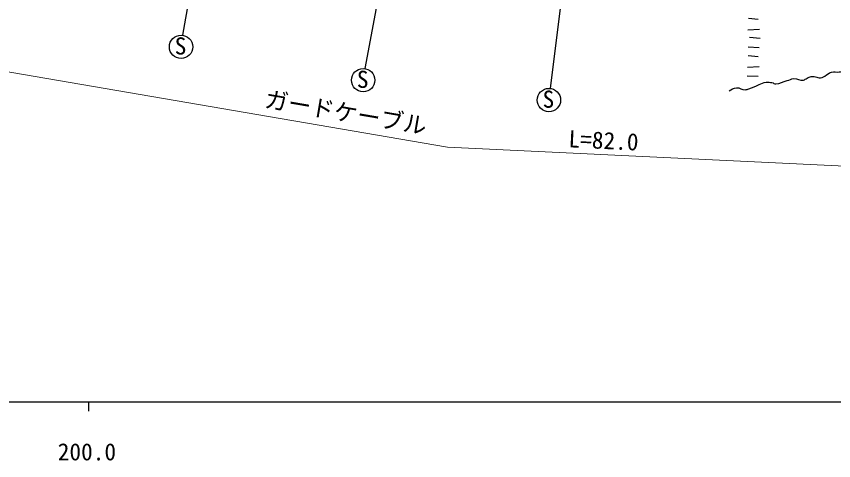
# Model space of a CAD drawing. Units: millimetres, scale not verified. Extents: x 40000 to 680000, y 20000 to 380000.
# Drawn here: x 260301 to 347679, y 198715 to 246234 of the extents above; entities that cross this region are included whole.
import ezdxf
from ezdxf.enums import TextEntityAlignment as Align

# ---------------------------------------------------------------- set-up
doc = ezdxf.new("R2010")
doc.units = ezdxf.units.MM
doc.header["$LTSCALE"] = 1000
for name, color, linetype, lineweight in [('M-BGD', 7, 'Continuous', 25), ('M-STR-HTXT', 7, 'Continuous', 13), ('M-TTL-BAND', 7, 'Continuous', 25)]:
    doc.layers.add(name, color=color, linetype=linetype, lineweight=lineweight)
doc.styles.add('ＭＳ ゴシック', font='')
doc.styles.get('ＭＳ ゴシック').set_extended_font_data('MS Gothic')

msp = doc.modelspace()

# ---------------------------------------------------------------- linework, layer by layer
at = {"layer": 'M-BGD'}
for p, q in [((278096, 244210), (282649, 269995)), ((297576, 240640), (302652, 267175)), ((317421, 238517), (320614, 264524)), ((339623, 245900), (338558, 246005)), ((339737, 244826), (338509, 244756)), ((339806, 243871), (338671, 243976)), ((339712, 242865), (338554, 242946)), ((339595, 241917), (338531, 242022)), ((339710, 240843), (338481, 240773)), ((339606, 239813), (338444, 239852))]:
    msp.add_line(p, q, dxfattribs=at)
for centre in [(277908, 242974), (297384, 239405), (317237, 237281)]:
    msp.add_circle(centre, 1250, dxfattribs=at)
msp.add_open_spline([(336493, 238260), (336792, 238457), (336959, 238559), (337297, 238596), (337664, 238635), (337849, 238366), (338217, 238385), (338376, 238393), (338465, 238419), (338615, 238471), (339055, 238623), (339281, 238762), (339715, 238931), (340001, 239042), (340151, 239163), (340456, 239188), (340700, 239209), (340839, 239181), (341081, 239142), (341253, 239113), (341336, 239006), (341510, 239017), (341993, 239048), (342239, 239216), (342703, 239356), (342983, 239441), (343128, 239536), (343417, 239579), (343821, 239638), (344049, 239313), (344447, 239403), (344617, 239441), (344676, 239550), (344833, 239625), (345006, 239708), (345102, 239766), (345290, 239801), (345732, 239883), (346008, 239544), (346436, 239684), (346565, 239726), (346623, 239781), (346741, 239848), (347013, 240003), (347129, 240174), (347431, 240257), (347749, 240345), (347948, 240243), (348274, 240292), (348487, 240325), (348615, 240332), (348812, 240421), (349099, 240550), (349196, 240745), (349491, 240854), (349777, 240960), (349958, 241003), (350263, 240983), (350422, 240972), (350478, 240812), (350637, 240819), (351017, 240836), (351235, 240915), (351574, 241088), (351762, 241184), (351826, 241326), (352030, 241381), (352334, 241463), (352512, 241274), (352826, 241252), (353136, 241230), (353320, 241187), (353621, 241264), (353843, 241320), (353921, 241455), (354113, 241580), (354218, 241648), (354267, 241706), (354382, 241755), (354824, 241944), (355131, 241798), (355611, 241825), (355853, 241839), (356002, 241779), (356231, 241860), (356588, 241987), (356707, 242246), (357074, 242340), (357380, 242419), (357565, 242292), (357881, 242282), (358174, 242272), (358344, 242232), (358632, 242283), (359037, 242355), (359248, 242468), (359625, 242633), (359992, 242794), (360146, 243015), (360537, 243101), (360930, 243187), (361183, 242798), (361556, 242949), (361756, 243030), (361863, 243102), (362012, 243265)], degree=3, knots=[0, 0, 0, 0, 1, 1, 1, 2, 2, 2, 3, 3, 3, 4, 4, 4, 5, 5, 5, 6, 6, 6, 7, 7, 7, 8, 8, 8, 9, 9, 9, 10, 10, 10, 11, 11, 11, 12, 12, 12, 13, 13, 13, 14, 14, 14, 15, 15, 15, 16, 16, 16, 17, 17, 17, 18, 18, 18, 19, 19, 19, 20, 20, 20, 21, 21, 21, 22, 22, 22, 23, 23, 23, 24, 24, 24, 25, 25, 25, 26, 26, 26, 27, 27, 27, 28, 28, 28, 29, 29, 29, 30, 30, 30, 31, 31, 31, 32, 32, 32, 33, 33, 33, 34, 34, 34, 35, 35, 35, 35], dxfattribs=at)
at = {"layer": 'M-STR-HTXT'}
for p, q in [((257766, 240584), (306411, 232247)), ((306411, 232247), (357101, 229808))]:
    msp.add_line(p, q, dxfattribs=at)
at = {"layer": 'M-TTL-BAND'}
for p, q in [((40000, 205000), (579000, 205000)), ((268000, 205000), (268000, 204000))]:
    msp.add_line(p, q, dxfattribs=at)

# ---------------------------------------------------------------- texts
at = {"layer": 'M-BGD', "style": 'ＭＳ ゴシック'}
for p in [(277229, 241601), (296705, 238031), (316559, 235907)]:
    msp.add_text('S', height=1833, dxfattribs=at).set_placement(p, align=Align.BOTTOM_LEFT)
at = {"layer": 'M-STR-HTXT', "style": 'ＭＳ ゴシック'}
for s, rotation, p in [('ガードケーブル', 350.276, (286652, 235987)), ('L=82.0', 357.245, (319274, 231683))]:
    msp.add_text(s, height=1833, rotation=rotation, dxfattribs=at).set_placement(p, align=Align.BOTTOM_LEFT)
at = {"layer": 'M-TTL-BAND', "style": 'ＭＳ ゴシック'}
msp.add_text('200.0', height=1833, dxfattribs=at).set_placement((267844, 198195), align=Align.BOTTOM_CENTER)

doc.saveas('drawing.dxf')
